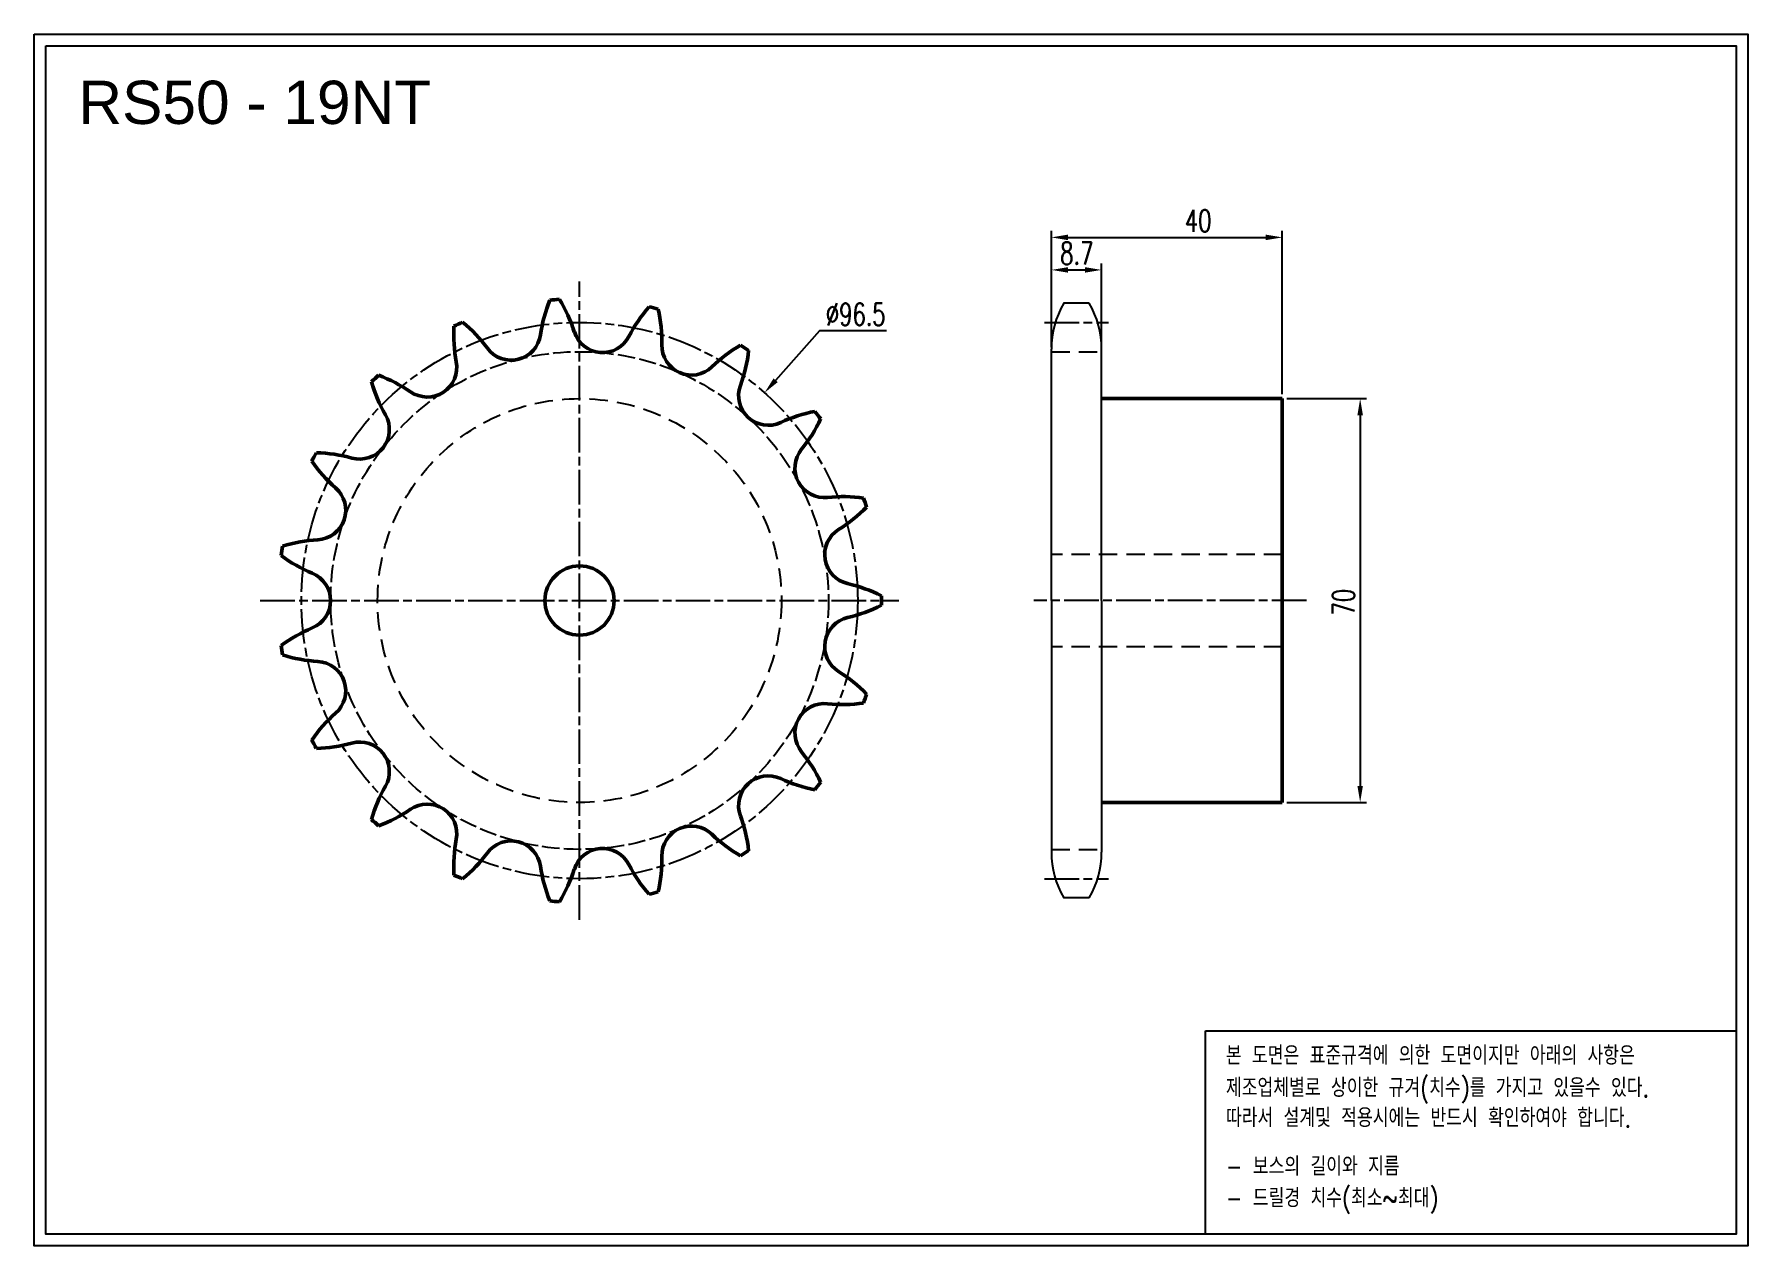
# Model space of a CAD drawing. Header units: millimetres. Extents: x 3699 to 3996, y 0 to 210.
import ezdxf

# ---------------------------------------------------------------- set-up
doc = ezdxf.new("R2010")
doc.units = ezdxf.units.MM
for name, pattern in [('AM_ISO02W050', [7.5, 6, -1.5]), ('AM_ISO02W050x2', [3.75, 3, -0.75]), ('AM_ISO08W050', [18, 12, -1.5, 3, -1.5]), ('AM_ISO08W050x2', [9, 6, -0.75, 1.5, -0.75]), ('HIDDEN', [9.525, 6.35, -3.175])]:
    doc.linetypes.add(name, pattern=pattern)
for name, color, linetype, lineweight in [('1', 7, 'Continuous', 50), ('2', 6, 'AM_ISO02W050', 25), ('22', 30, 'AM_ISO08W050', 25), ('VIS', 7, 'Continuous', 50)]:
    doc.layers.add(name, color=color, linetype=linetype, lineweight=lineweight)
doc.layers.add('HL', color=2, linetype='HIDDEN')
doc.layers.add('S-DIM', color=7, linetype='Continuous')
doc.styles.add('HAN', font='ROMANS.shx', dxfattribs={"width": 0.7, "bigfont": 'whgtxt.shx'})
doc.styles.add('HSG', font='SIMPLEX.shx', dxfattribs={"width": 0.7, "bigfont": 'HSG.shx'})
doc.styles.get("Standard").update_dxf_attribs({"font": 'arial.ttf'})
doc.dimstyles.new('APP4', dxfattribs={"dimscale": 1.6, "dimtxt": 2.4, "dimasz": 1.8, "dimexe": 0.7, "dimexo": 0.5, "dimgap": 0.6, "dimtad": 1, "dimtoh": 1, "dimdec": 1, "dimrnd": 0.01, "dimzin": 9, "dimdsep": 46, "dimtxsty": 'HSG', "dimcen": 0, "dimclrd": 1, "dimclre": 1, "dimclrt": 256, "dimazin": 2, "dimtp": 1, "dimtm": 1, "dimtfac": 0.5, "dimtdec": 1, "dimtofl": 0, "dimtmove": 0, "dimatfit": 3, "dimfxl": 0, "dimtvp": 1, "dimtolj": 2, "dimlwd": -1, "dimlwe": -1, "dimarcsym": 0})

# ---------------------------------------------------------------- blocks, each defined once
blk = doc.blocks.new('*D1')
at = {"layer": 'Defpoints', "color": 0, "transparency": 16777216}
for p in [(3826.01, 147.86), (3761.88, 75.81)]:
    blk.add_point(p, dxfattribs=at)
at = {"layer": 'S-DIM', "color": 1, "transparency": 16777216}
for p, q in [((3835.54, 158.57), (3827.92, 150.01)), ((3847.12, 158.57), (3835.54, 158.57))]:
    blk.add_line(p, q, dxfattribs=at)
blk.add_solid([(3827.56, 150.33), (3828.28, 149.69), (3826.01, 147.86)], dxfattribs=at)
at = {"layer": 'S-DIM', "transparency": 16777216, "insert": (3841.81, 161.45), "char_height": 3.84, "attachment_point": 5, "style": 'HSG'}
blk.add_mtext('\\A2;∅96.5', dxfattribs=at)
blk = doc.blocks.new('*D2')
at = {"layer": 'Defpoints', "color": 0, "transparency": 16777216}
for p in [(3884.43, 169.15), (3875.73, 155.43), (3884.43, 155.43)]:
    blk.add_point(p, dxfattribs=at)
at = {"layer": 'S-DIM', "color": 1, "transparency": 16777216}
for p, q in [((3875.73, 156.23), (3875.73, 170.27)), ((3884.43, 156.23), (3884.43, 170.27)), ((3878.61, 169.15), (3881.55, 169.15))]:
    blk.add_line(p, q, dxfattribs=at)
for points in [[(3878.61, 169.63), (3878.61, 168.67), (3875.73, 169.15)], [(3881.55, 169.63), (3881.55, 168.67), (3884.43, 169.15)]]:
    blk.add_solid(points, dxfattribs=at)
at = {"layer": 'S-DIM', "transparency": 16777216, "insert": (3880.13, 172.03), "char_height": 3.84, "attachment_point": 5, "style": 'HSG'}
blk.add_mtext('\\A2;8.7', dxfattribs=at)
blk = doc.blocks.new('*D3')
at = {"layer": 'Defpoints', "color": 0, "transparency": 16777216}
for p in [(3915.73, 174.79), (3875.73, 154.98), (3915.73, 146.84)]:
    blk.add_point(p, dxfattribs=at)
at = {"layer": 'S-DIM', "color": 1, "transparency": 16777216}
for p, q in [((3875.73, 155.78), (3875.73, 175.91)), ((3915.73, 147.64), (3915.73, 175.91)), ((3878.61, 174.79), (3912.85, 174.79))]:
    blk.add_line(p, q, dxfattribs=at)
for points in [[(3878.61, 175.27), (3878.61, 174.31), (3875.73, 174.79)], [(3912.85, 175.27), (3912.85, 174.31), (3915.73, 174.79)]]:
    blk.add_solid(points, dxfattribs=at)
at = {"layer": 'S-DIM', "transparency": 16777216, "insert": (3901.17, 177.67), "char_height": 3.84, "attachment_point": 5, "style": 'HSG'}
blk.add_mtext('\\A2;40', dxfattribs=at)
blk = doc.blocks.new('*D4')
at = {"layer": 'Defpoints', "color": 0, "transparency": 16777216}
for p in [(3915.73, 146.84), (3915.73, 76.84), (3929.25, 76.84)]:
    blk.add_point(p, dxfattribs=at)
at = {"layer": 'S-DIM', "color": 1, "transparency": 16777216}
for p, q in [((3916.53, 146.84), (3930.37, 146.84)), ((3929.25, 143.96), (3929.25, 79.72)), ((3916.53, 76.84), (3930.37, 76.84))]:
    blk.add_line(p, q, dxfattribs=at)
for points in [[(3928.77, 143.96), (3929.73, 143.96), (3929.25, 146.84)], [(3928.77, 79.72), (3929.73, 79.72), (3929.25, 76.84)]]:
    blk.add_solid(points, dxfattribs=at)
at = {"layer": 'S-DIM', "transparency": 16777216, "insert": (3926.37, 111.54), "char_height": 3.84, "attachment_point": 5, "rotation": 90, "style": 'HSG'}
blk.add_mtext('\\A2;70', dxfattribs=at)

msp = doc.modelspace()

# ---------------------------------------------------------------- linework, layer by layer
for p, q in [((3882.3, 163.37), (3877.85, 163.37)), ((3875.73, 111.84), (3875.73, 155.43)), ((3884.43, 111.84), (3884.43, 155.43)), ((3875.73, 111.84), (3875.73, 68.24)), ((3884.43, 111.84), (3884.43, 68.24)), ((3882.3, 60.3), (3877.85, 60.3))]:
    msp.add_line(p, q)
for points in [[(3699.43, 210), (3996.43, 210), (3996.43, 0), (3699.43, 0)], [(3701.43, 208), (3994.43, 208), (3994.43, 2), (3701.43, 2)]]:
    msp.add_lwpolyline(points, close=True)
at = {"color": 6}
msp.add_lwpolyline([(3902.43, 37.25), (3994.43, 37.25), (3994.43, 2), (3902.43, 2)], close=True, dxfattribs=at)
for centre, start, end in [((3891.6, 155.43), 150, 180), ((3868.55, 155.43), 0, 30), ((3891.6, 68.24), 180, 210), ((3868.55, 68.24), 330, 0)]:
    msp.add_arc(centre, 15.87, start, end)
at = {"layer": '1'}
msp.add_circle((3793.94, 111.84), 6, dxfattribs=at)
for centre, radius, start, end in [((3812.51, 154.27), 25.6, 157.8854, 171.8421), ((3793.94, 111.84), 52.33, 93.8285, 95.6452), ((3768.64, 150.64), 25.6, 17.6316, 31.5883), ((3825.29, 145.94), 25.6, 138.938, 152.8947), ((3793.94, 111.84), 52.33, 74.8811, 76.6978), ((3782.61, 156.75), 25.6, 358.6842, 12.6409), ((3797.73, 158), 25.6, 176.8327, 190.7895), ((3793.94, 111.84), 52.33, 112.7758, 114.5926), ((3757.41, 140.32), 25.6, 36.5789, 50.5357), ((3782.09, 158.63), 5.13, 216.5789, 351.8421), ((3797.93, 159.95), 5.13, 197.6316, 332.8947), ((3813.33, 156.04), 5.13, 178.6842, 313.9474), ((3834.66, 133.92), 25.6, 119.9906, 133.9474), ((3797.81, 158), 25.6, 339.7368, 353.6936), ((3793.94, 111.84), 52.33, 55.9337, 57.7505), ((3767.54, 152.25), 5.13, 235.5263, 10.7895), ((3793.94, 111.84), 52.33, 131.7232, 133.5399), ((3782.53, 156.73), 25.6, 195.7801, 209.7368), ((3750.14, 126.91), 25.6, 55.5263, 69.4831), ((3826.64, 147.35), 5.13, 159.7368, 295), ((3755.85, 141.49), 5.13, 254.4737, 29.7368), ((3839.63, 119.5), 25.6, 101.0433, 115), ((3812.58, 154.24), 25.6, 320.7895, 334.7462), ((3793.94, 111.84), 52.33, 36.9864, 38.8031), ((3793.94, 111.84), 52.33, 150.6706, 152.4873), ((3747.62, 111.87), 25.6, 74.4737, 88.4304), ((3836.4, 134.81), 5.13, 140.7895, 276.0526), ((3768.57, 150.59), 25.6, 214.7275, 228.6842), ((3748.28, 127.51), 5.13, 273.4211, 48.6842), ((3839.64, 104.25), 25.6, 82.0959, 96.0526), ((3825.34, 145.89), 25.6, 301.8421, 315.7988), ((3793.94, 111.84), 52.33, 18.039, 19.8557), ((3750.12, 96.83), 25.6, 93.4211, 107.3778), ((3841.56, 119.78), 5.13, 121.8421, 257.1053), ((3793.94, 111.84), 52.33, 169.6179, 171.4347), ((3757.36, 140.26), 25.6, 233.6748, 247.6316), ((3745.67, 111.84), 5.13, 292.3684, 67.6316), ((3834.7, 89.82), 25.6, 63.1485, 77.1053), ((3834.7, 133.85), 25.6, 282.8947, 296.8515), ((3793.94, 111.84), 52.33, 359.0916, 0.9084), ((3757.36, 83.41), 25.6, 112.3684, 126.3252), ((3841.56, 103.89), 5.13, 102.8947, 238.1579), ((3793.94, 111.84), 52.33, 188.5653, 190.3821), ((3750.12, 126.84), 25.6, 252.6222, 266.5789), ((3748.28, 96.16), 5.13, 311.3158, 86.5789), ((3825.34, 77.78), 25.6, 44.2012, 58.1579), ((3793.94, 111.84), 52.33, 340.1443, 341.961), ((3768.57, 73.08), 25.6, 131.3158, 145.2725), ((3836.4, 88.86), 5.13, 83.9474, 219.2105), ((3839.64, 119.42), 25.6, 263.9474, 277.9041), ((3793.94, 111.84), 52.33, 207.5127, 209.3294), ((3747.62, 111.8), 25.6, 271.5696, 285.5263), ((3755.85, 82.18), 5.13, 330.2632, 105.5263), ((3812.58, 69.43), 25.6, 25.2538, 39.2105), ((3826.64, 76.32), 5.13, 65, 200.2632), ((3839.63, 104.17), 25.6, 245, 258.9567), ((3793.94, 111.84), 52.33, 321.1969, 323.0136), ((3782.53, 66.94), 25.6, 150.2632, 164.2199), ((3750.14, 96.76), 25.6, 290.5169, 304.4737), ((3767.54, 71.42), 5.13, 349.2105, 124.4737), ((3797.81, 65.67), 25.6, 6.3064, 20.2632), ((3793.94, 111.84), 52.33, 226.4601, 228.2768), ((3813.33, 67.63), 5.13, 46.0526, 181.3158), ((3834.66, 89.75), 25.6, 226.0526, 240.0094), ((3797.73, 65.67), 25.6, 169.2105, 183.1673), ((3782.09, 65.04), 5.13, 8.1579, 143.4211), ((3797.93, 63.73), 5.13, 27.1053, 162.3684), ((3793.94, 111.84), 52.33, 302.2495, 304.0663), ((3757.41, 83.35), 25.6, 309.4643, 323.4211), ((3812.51, 69.4), 25.6, 188.1579, 202.1146), ((3825.29, 77.73), 25.6, 207.1053, 221.062), ((3782.61, 66.92), 25.6, 347.3591, 1.3158), ((3793.94, 111.84), 52.33, 245.4074, 247.2242), ((3768.64, 73.03), 25.6, 328.4117, 342.3684), ((3793.94, 111.84), 52.33, 264.3548, 266.1715), ((3793.94, 111.84), 52.33, 283.3022, 285.1189)]:
    msp.add_arc(centre, radius, start, end, dxfattribs=at)
at = {"layer": '2', "linetype": 'AM_ISO02W050x2'}
msp.add_circle((3793.94, 111.84), 43.14, dxfattribs=at)
at = {"layer": '22', "linetype": 'AM_ISO08W050x2'}
for p, q in [((3793.94, 56.51), (3793.94, 167.16)), ((3874.55, 160.06), (3885.61, 160.06)), ((3738.61, 111.84), (3849.27, 111.84)), ((3919.94, 111.84), (3872.7, 111.84)), ((3874.55, 63.61), (3885.61, 63.61))]:
    msp.add_line(p, q, dxfattribs=at)
msp.add_circle((3793.94, 111.84), 48.22, dxfattribs=at)
at = {"layer": 'HL', "ltscale": 0.5}
for p, q in [((3875.73, 154.98), (3884.43, 154.98)), ((3915.73, 119.84), (3875.73, 119.84)), ((3915.73, 103.84), (3875.73, 103.84)), ((3875.73, 68.7), (3884.43, 68.7))]:
    msp.add_line(p, q, dxfattribs=at)
msp.add_circle((3793.94, 111.84), 35, dxfattribs=at)
at = {"layer": 'VIS'}
for p, q in [((3915.73, 146.84), (3884.43, 146.84)), ((3915.73, 146.84), (3915.73, 76.84)), ((3915.73, 76.84), (3884.43, 76.84))]:
    msp.add_line(p, q, dxfattribs=at)

# ---------------------------------------------------------------- texts
msp.add_text('RS50 - 19NT', height=7.5).set_placement((3707.08, 194.45))
at = {"color": 6, "style": 'HAN', "width": 0.8}
for s, p in [('본 도면은 표준규격에 의한 도면이지만 아래의 사항은', (3905.98, 31.37)), ('제조업체별로 상이한 규겨(치수)를 가지고 있을수 있다.', (3905.98, 25.77)), ('따라서 설계및 적용시에는 반드시 확인하여야 합니다.', (3905.98, 20.56)), ('- 보스의 길이와 지름', (3905.98, 12.17)), ('- 드릴경 치수(최소~최대)', (3905.98, 6.66))]:
    msp.add_text(s, height=3.2348, dxfattribs=at).set_placement(p)

# ---------------------------------------------------------------- dimensions: what is measured, and where the dimension line sits
at = {"layer": 'S-DIM', "color": 3}
for base, p1, p2, picture, middle in [((3915.73, 174.79), (3875.73, 154.98), (3915.73, 146.84), '*D3', (3901.17, 174.79)), ((3884.43, 169.15), (3875.73, 155.43), (3884.43, 155.43), '*D2', (3880.13, 169.15))]:
    dim = msp.add_linear_dim(base=base, p1=p1, p2=p2, dimstyle='APP4', dxfattribs=at)
    dim.commit()
    dim.dimension.update_dxf_attribs({"geometry": picture, "text_midpoint": middle, "dimtype": 128})
dim = msp.add_diameter_dim_2p(p1=(3761.878, 75.8144), p2=(3826.0052, 147.8569), dimstyle='APP4', dxfattribs=at)
dim.commit()
dim.dimension.update_dxf_attribs({"geometry": '*D1', "text_midpoint": (3841.8094, 158.5657), "dimtype": 131})
dim = msp.add_linear_dim(base=(3929.25, 76.84), p1=(3915.73, 146.84), p2=(3915.73, 76.84), angle=90, dimstyle='APP4', dxfattribs=at)
dim.commit()
dim.dimension.update_dxf_attribs({"geometry": '*D4', "text_midpoint": (3929.25, 111.54), "dimtype": 128})

doc.saveas('drawing.dxf')
